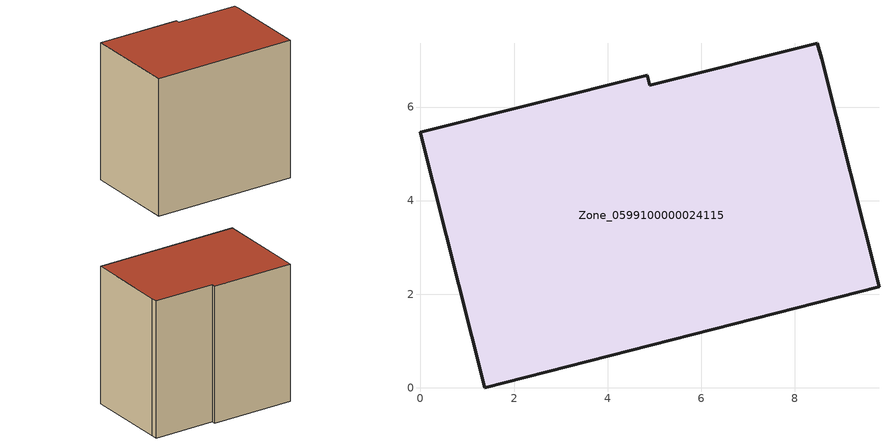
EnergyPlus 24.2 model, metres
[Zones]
Zone_0599100000024115
 floor ground (C_G): 1.37,0 0,5.46 4.85,6.68 4.9,6.47 8.48,7.36 8.58,7.03 9.8,2.16 z0
 wall outside (C_F): 0,5.46 1.37,0 9.8,2.16 8.58,7.03 8.48,7.36 4.9,6.47 4.85,6.68 0,5.46 z0:8.25
 roof outside (C_R): 8.58,7.03 8.48,7.36 4.9,6.47 4.85,6.68 0,5.46 1.37,0 9.8,2.16 z8.25
[BUILDING]
Pand.0599100000024115: North Axis=0; Terrain=City; Loads Convergence Tolerance Value=0.04; Temperature Convergence Tolerance Value=0.4; Solar Distribution=FullExterior; Maximum Number of Warmup Days=25; Minimum Number of Warmup Days=1
[Site:Location]
Rotterdam.The.Hague.AP_ZH_NLD Design_Conditions: Latitude=51.96; Longitude=4.45; Time Zone=1; Elevation=-4.5
[SITE:GROUNDTEMPERATURE:BUILDINGSURFACE]
18, 18, 18, 18, 18, 18, 18, 18, 18, 18, 18, 18
[MATERIAL] Thermal Absorptance=0.9; Solar Absorptance=0.7; Visible Absorptance=0.7
Name | Roughness | Thickness | Conductivity | Density | Specific Heat
G.TI.1975-1991 | MediumSmooth | 0.15 | 0.288461 | 540 | 1210
F.TI.1975-1991 | Rough | 0.3 | 0.230769 | 1920 | 840
R.TI.1975-1991 | MediumRough | 0.2 | 0.153846 | 1500 | 1000
[CONSTRUCTION]
C_G: G.TI.1975-1991
C_F: F.TI.1975-1991
C_R: R.TI.1975-1991
[ZONE]
Zone_0599100000024115: Type=1; Multiplier=1; Ceiling Height=Autocalculate; Volume=Autocalculate; Floor Area=autocalculate; Part of Total Floor Area=Yes
[ZONEINFILTRATION:DESIGNFLOWRATE]
Infil_Zone_0599100000024115: Zone or ZoneList or Space or SpaceList=Zone_0599100000024115; Schedule=AlwaysOn; Design Flow Rate Calculation Method=Flow/Area; Flow Rate per Floor Area=0.003; Constant Term Coefficient=1; Temperature Term Coefficient=0; Velocity Term Coefficient=0; Velocity Squared Term Coefficient=0
[HVACTEMPLATE:ZONE:IDEALLOADSAIRSYSTEM]
Zone_0599100000024115: Maximum Heating Supply Air Temperature=50; Minimum Cooling Supply Air Temperature=13; Maximum Heating Supply Air Humidity Ratio=0.0156; Minimum Cooling Supply Air Humidity Ratio=0.0077; Heating Limit=NoLimit; Cooling Limit=NoLimit; Dehumidification Control Type=ConstantSensibleHeatRatio; Cooling Sensible Heat Ratio=0.7; Dehumidification Setpoint=60; Humidification Control Type=None; Humidification Setpoint=30; Outdoor Air Method=None; Outdoor Air Flow Rate per Person=0.00944; Outdoor Air Flow Rate per Zone Floor Area=0; Outdoor Air Flow Rate per Zone=0; Demand Controlled Ventilation Type=None; Outdoor Air Economizer Type=NoEconomizer; Heat Recovery Type=None; Sensible Heat Recovery Effectiveness=0.7; Latent Heat Recovery Effectiveness=0.65
[ZONECONTROL:THERMOSTAT]
ThermostatControl_Zone_0599100000024115: Zone or ZoneList=Zone_0599100000024115; Control Type Schedule=DualSetpointControlType; Control 1=Thermostat_Zone_0599100000024115; Temperature Difference Between Cutout And Setpoint=0
[THERMOSTATSETPOINT:DUALSETPOINT]
Thermostat_Zone_0599100000024115: Heating Setpoint Temperature Schedule=HeatingSetpoint_Zone_0599100000024115; Cooling Setpoint Temperature Schedule=CoolingSetpoint_Zone_0599100000024115
[SCHEDULE:COMPACT]
HeatingSetpoint_Zone_0599100000024115: Through: 12/31, For: AllDays, Until: 24:00, 21
CoolingSetpoint_Zone_0599100000024115: Through: 12/31, For: AllDays, Until: 24:00, 24
DualSetpointControlType: Through: 12/31, For: AllDays, Until: 24:00, 4
AlwaysOn: Through: 12/31, For: AllDays, Until: 24:00, 1
